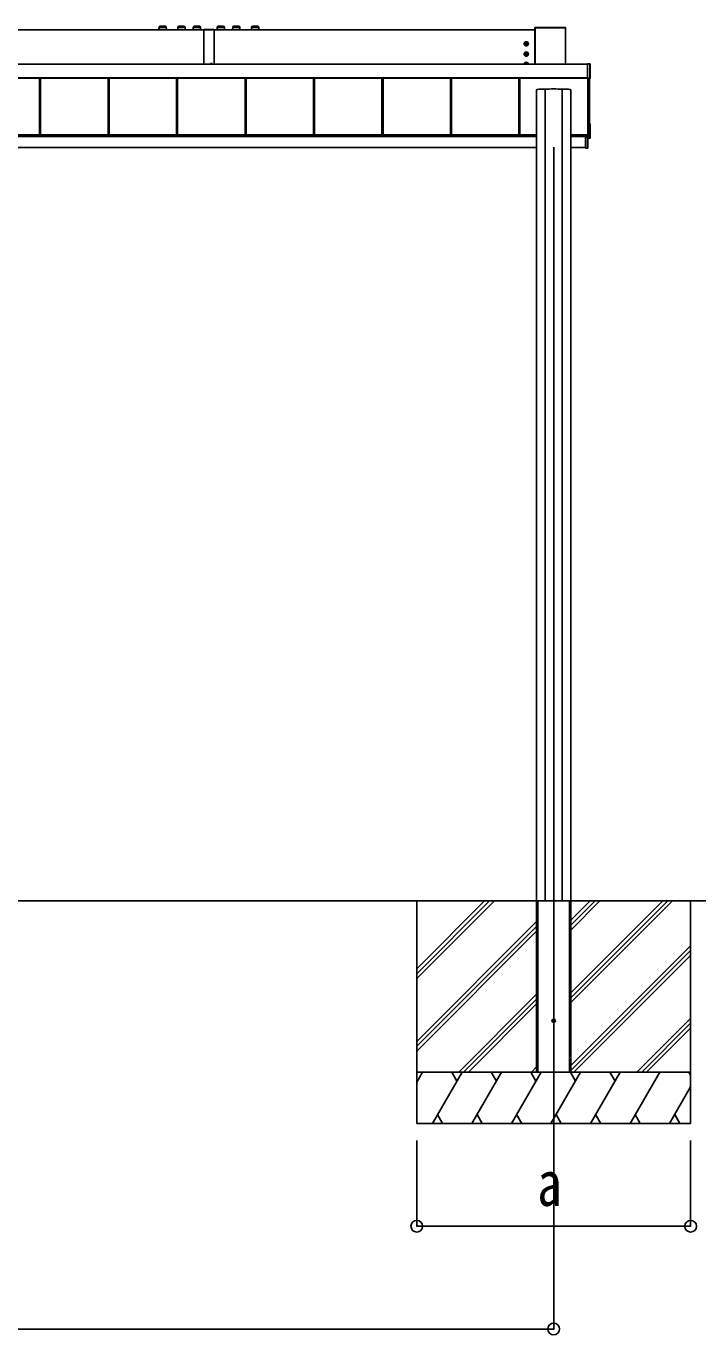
# Model space of a CAD drawing. Units: millimetres, scale not verified. Extents: x -16820 to 16820, y -11880 to 11880.
# Drawn here: x -7156 to -5194, y -9217 to -5396 of the extents above; entities that cross this region are included whole.
import ezdxf
from ezdxf.enums import TextEntityAlignment as Align

# ---------------------------------------------------------------- set-up
doc = ezdxf.new("R2010")
doc.units = ezdxf.units.MM
doc.header["$LTSCALE"] = 60
for name, color, linetype in [('0-3_YKK_12', 2, 'Continuous'), ('0-4_YKK_A1', 4, 'Continuous'), ('0-5_YKK_D', 6, 'Continuous')]:
    doc.layers.add(name, color=color, linetype=linetype)
doc.styles.add('ＭＳ ゴシック', font='')
doc.styles.get('ＭＳ ゴシック').set_extended_font_data('MS Gothic')

msp = doc.modelspace()

# ---------------------------------------------------------------- linework, layer by layer
at = {"layer": '0-3_YKK_12'}
msp.add_line((-5614.92, -5749.33), (-5614.92, -8719.28), dxfattribs=at)
at = {"layer": '0-4_YKK_A1'}
for p, q in [((-6767.49, -5399.1), (-6767.89, -5405.66)), ((-6746.15, -5405.66), (-6746.55, -5399.1)), ((-6712.49, -5399.09), (-6712.89, -5405.65)), ((-6691.15, -5405.65), (-6691.55, -5399.09)), ((-6667.49, -5399.08), (-6667.89, -5405.64)), ((-6646.15, -5405.64), (-6646.55, -5399.08)), ((-6607.02, -5405.53), (-6637.02, -5405.53)), ((-6637.02, -5405.53), (-6637.02, -5507.25)), ((-6607.02, -5405.53), (-6607.02, -5507.25)), ((-6597.49, -5399.07), (-6597.89, -5405.63)), ((-6576.15, -5405.63), (-6576.55, -5399.07)), ((-6552.49, -5399.06), (-6552.89, -5405.62)), ((-6531.15, -5405.62), (-6531.55, -5399.06)), ((-6497.49, -5399.05), (-6497.89, -5405.61)), ((-6476.15, -5405.61), (-6476.55, -5399.05)), ((-5669.92, -5507.25), (-5669.92, -5400.5)), ((-5669.58, -5400.65), (-5669.92, -5400.5)), ((-5669.58, -5507.25), (-5669.58, -5400.65)), ((-5669.42, -5400.01), (-5580.42, -5400.01)), ((-5669.42, -5400.01), (-5669.08, -5400.15)), ((-5669.08, -5400.15), (-5669.08, -5400.63)), ((-5669.08, -5400.63), (-5669.08, -5507.25)), ((-5580.76, -5400.63), (-5669.08, -5400.63)), ((-5580.76, -5400.15), (-5580.42, -5400.01)), ((-5580.76, -5507.25), (-5580.76, -5400.63)), ((-5579.92, -5400.5), (-5580.26, -5400.65)), ((-5580.26, -5400.65), (-5580.26, -5507.25)), ((-5579.92, -5400.5), (-5579.92, -5507.25)), ((-5697.2, -5446.72), (-5697.92, -5446.72)), ((-5692.64, -5448.24), (-5691.92, -5448.24)), ((-5697.2, -5476.7), (-5697.92, -5476.7)), ((-5692.64, -5478.22), (-5691.92, -5478.22)), ((-5516.42, -5507.25), (-9108.92, -5507.25)), ((-5697.92, -5506.83), (-5697.92, -5507.25)), ((-5697.2, -5506.83), (-5697.92, -5506.83)), ((-5508.89, -5506.23), (-5516.42, -5505.75)), ((-5516.42, -5506.24), (-5516.42, -5505.75)), ((-5508.89, -5506.71), (-5516.42, -5506.24)), ((-5508.89, -5547.77), (-5508.89, -5506.71)), ((-5508.42, -5506.73), (-5508.42, -5547.79)), ((-5516.42, -5547.06), (-9108.92, -5547.06)), ((-9108.92, -5547.36), (-5516.42, -5547.36)), ((-5516.42, -5547.36), (-9108.92, -5547.36)), ((-7116.42, -5713.65), (-7116.42, -5547.56)), ((-7113.82, -5713.65), (-7113.82, -5547.56)), ((-7113.42, -5713.65), (-7113.42, -5547.56)), ((-6916.42, -5713.65), (-6916.42, -5547.56)), ((-6913.82, -5713.65), (-6913.82, -5547.56)), ((-6913.42, -5713.65), (-6913.42, -5547.56)), ((-6716.42, -5713.65), (-6716.42, -5547.56)), ((-6713.82, -5713.65), (-6713.82, -5547.56)), ((-6713.42, -5713.65), (-6713.42, -5547.56)), ((-6516.42, -5713.65), (-6516.42, -5547.56)), ((-6513.82, -5713.65), (-6513.82, -5547.56)), ((-6513.42, -5713.65), (-6513.42, -5547.56)), ((-6316.42, -5713.65), (-6316.42, -5547.56)), ((-6313.82, -5713.65), (-6313.82, -5547.56)), ((-6313.42, -5713.65), (-6313.42, -5547.56)), ((-6116.42, -5713.65), (-6116.42, -5547.56)), ((-6113.82, -5713.65), (-6113.82, -5547.56)), ((-6113.42, -5713.65), (-6113.42, -5547.56)), ((-5916.42, -5713.65), (-5916.42, -5547.56)), ((-5913.82, -5713.65), (-5913.82, -5547.56)), ((-5913.42, -5713.65), (-5913.42, -5547.56)), ((-5716.42, -5713.65), (-5716.42, -5547.56)), ((-5713.82, -5713.65), (-5713.82, -5547.56)), ((-5713.42, -5713.65), (-5713.42, -5547.56)), ((-5516.42, -5548.21), (-5508.89, -5547.77)), ((-5508.89, -5548.28), (-5516.42, -5548.73)), ((-5516.42, -5548.93), (-5516.42, -5548.73)), ((-5516.42, -5548.93), (-5515.2, -5548.86)), ((-5516.42, -5548.93), (-5515.2, -5548.86)), ((-5515.2, -5548.86), (-5515.2, -5548.86)), ((-5514.92, -5721.48), (-5514.92, -5548.84)), ((-5508.89, -5548.54), (-5514.6, -5548.89)), ((-5514.6, -5548.84), (-5514.6, -5548.89)), ((-5509.92, -5721.48), (-5509.92, -5548.6)), ((-5508.89, -5548.54), (-5508.89, -5548.28)), ((-5508.42, -5547.79), (-5508.42, -5548.04)), ((-5639.74, -5579.62), (-5639.74, -7950)), ((-5590.11, -5579.62), (-5590.11, -7950)), ((-5564.92, -5581.36), (-5564.92, -7950)), ((-5508.89, -5680.92), (-5509.92, -5680.86)), ((-5509.42, -5681.95), (-5509.92, -5681.92)), ((-5508.42, -5722.48), (-5508.42, -5681.42)), ((-5664.92, -5713.65), (-9112.42, -5713.65)), ((-9110.92, -5715.65), (-5664.92, -5715.65)), ((-5664.92, -5718.52), (-9108.92, -5718.52)), ((-5517.92, -5713.65), (-5564.92, -5713.65)), ((-5564.92, -5715.65), (-5521.92, -5715.65)), ((-5521.92, -5718.52), (-5564.92, -5718.52)), ((-5516.92, -5713.94), (-5521.92, -5713.93)), ((-5521.92, -5718.22), (-5521.92, -5713.93)), ((-5521.92, -5718.22), (-5521.92, -5718.42)), ((-5516.2, -5718.24), (-5521.92, -5718.22)), ((-5521.92, -5718.72), (-5515.72, -5718.74)), ((-5518.68, -5713.94), (-5517.92, -5713.94)), ((-5517.92, -5713.65), (-5517.92, -5713.94)), ((-5517.92, -5713.94), (-5517.92, -5713.94)), ((-5516.92, -5713.94), (-5516.92, -5713.4)), ((-5516.2, -5715.65), (-5516.2, -5718.24)), ((-5516.2, -5715.65), (-5515.92, -5715.65)), ((-5516.2, -5718.24), (-5515.92, -5718.24)), ((-5515.92, -5718.24), (-5515.92, -5715.65)), ((-5515.92, -5718.25), (-5515.92, -5718.24)), ((-5515.72, -5718.44), (-5515.72, -5715.45)), ((-5515.72, -5718.44), (-5515.72, -5718.44)), ((-5515.7, -5713.4), (-5515.7, -5715.15)), ((-5515.7, -5715.15), (-5515.42, -5715.15)), ((-5515.7, -5718.74), (-5515.42, -5718.74)), ((-5515.42, -5715.15), (-5515.42, -5713.4)), ((-5515.42, -5718.74), (-5515.42, -5715.15)), ((-5515.42, -5751.82), (-5515.42, -5718.74)), ((-5515.42, -5722.43), (-5515.22, -5722.41)), ((-5515.42, -5723.13), (-5515.22, -5723.11)), ((-5515.42, -5723.64), (-5508.89, -5723.23)), ((-5515.42, -5723.64), (-5508.89, -5723.23)), ((-5515.2, -5723.42), (-5515.42, -5723.44)), ((-5515.22, -5723.11), (-5515.22, -5722.41)), ((-5514.92, -5721.48), (-5514.92, -5722.34)), ((-5509.42, -5722.01), (-5514.92, -5722.34)), ((-5514.92, -5722.34), (-5514.92, -5723.02)), ((-5514.92, -5723.07), (-5514.92, -5723.02)), ((-5508.89, -5722.97), (-5514.6, -5723.32)), ((-5514.6, -5723.32), (-5514.6, -5723.37)), ((-5514.42, -5721.98), (-5510.42, -5721.98)), ((-5508.89, -5723.23), (-5508.89, -5722.97)), ((-5508.89, -5723.23), (-5508.89, -5723.23)), ((-5508.42, -5722.48), (-5508.42, -5722.73)), ((-9108.92, -5750), (-5665.77, -5750)), ((-5665.92, -5752.18), (-5665.79, -5750)), ((-5665.77, -5750), (-5665.29, -5750)), ((-5665.29, -5750), (-5665.42, -5752.18)), ((-5664.92, -5750), (-5665.29, -5750)), ((-5564.55, -5750), (-5564.92, -5750)), ((-5564.92, -5752.18), (-5564.42, -5752.18)), ((-5564.42, -5752.5), (-5564.92, -5752.5)), ((-5564.55, -5750), (-5564.07, -5750)), ((-5564.42, -5752.18), (-5564.55, -5750)), ((-5564.42, -5752.5), (-5564.42, -5752.18)), ((-5564.22, -5752.5), (-5564.42, -5752.5)), ((-5564.07, -5750), (-5521.92, -5750)), ((-5564.05, -5750), (-5563.92, -5752.18)), ((-5521.92, -5752.5), (-5515.7, -5752.12)), ((-5521.92, -5752.2), (-5521.92, -5752.5)), ((-5515.42, -5751.82), (-5515.7, -5751.82)), ((-4945.98, -7950), (-13253.69, -7950)), ((-6014.83, -7950), (-6014.83, -8600)), ((-6014.83, -8176.63), (-5788.2, -7950)), ((-6014.83, -8148.35), (-5816.49, -7950)), ((-6014.83, -8162.49), (-5802.4, -7950.06)), ((-5664.83, -7950), (-5664.83, -8450)), ((-5664.83, -7950), (-5664.83, -8450)), ((-5662.33, -7950), (-5662.33, -8450)), ((-5660.83, -7950), (-5660.83, -8450)), ((-5568.83, -7950), (-5568.83, -8450)), ((-5567.33, -7950), (-5567.33, -8450)), ((-5565.22, -7950), (-5564.92, -7950)), ((-5564.83, -7950), (-5564.83, -8450)), ((-5564.83, -7950), (-5564.83, -8450)), ((-5564.83, -8035), (-5479.84, -7950)), ((-5564.83, -8020.86), (-5493.98, -7950)), ((-5564.83, -8006.71), (-5508.12, -7950)), ((-5564.83, -8247.13), (-5267.74, -7950.04)), ((-5564.83, -8232.99), (-5281.88, -7950.04)), ((-5564.83, -8218.85), (-5296.03, -7950.04)), ((-5214.83, -7950), (-5214.83, -8600)), ((-6014.83, -8360.48), (-5664.83, -8010.48)), ((-6014.83, -8374.62), (-5664.83, -8024.62)), ((-6014.83, -8388.76), (-5664.83, -8038.76)), ((-5564.83, -8430.98), (-5214.83, -8080.98)), ((-5564.83, -8445.12), (-5214.83, -8095.12)), ((-5555.57, -8450), (-5214.83, -8109.26)), ((-5892.23, -8450), (-5664.83, -8222.61)), ((-5878.08, -8450), (-5664.83, -8236.75)), ((-5863.94, -8450), (-5664.83, -8250.9)), ((-5371.73, -8450), (-5214.83, -8293.11)), ((-5357.58, -8450), (-5214.83, -8307.25)), ((-5343.44, -8450), (-5214.83, -8321.39)), ((-5680.09, -8450), (-5664.83, -8434.74)), ((-5214.83, -8450), (-6014.83, -8450)), ((-6014.83, -8478.94), (-5998.13, -8450)), ((-5214.83, -8450), (-6014.83, -8450)), ((-6013.13, -8475.98), (-6014.83, -8473.02)), ((-5969.26, -8600), (-5882.66, -8450)), ((-5897.66, -8475.98), (-5912.66, -8450)), ((-5853.79, -8600), (-5767.19, -8450)), ((-5782.19, -8475.98), (-5797.19, -8450)), ((-5738.32, -8600), (-5651.72, -8450)), ((-5666.72, -8475.98), (-5681.72, -8450)), ((-5664.83, -8450), (-5564.83, -8450)), ((-5622.85, -8600), (-5536.25, -8450)), ((-5551.25, -8475.98), (-5566.25, -8450)), ((-5507.38, -8600), (-5420.78, -8450)), ((-5435.78, -8475.98), (-5450.78, -8450)), ((-5391.91, -8600), (-5305.3, -8450)), ((-5214.83, -8458.66), (-5219.84, -8450)), ((-5276.44, -8600), (-5214.83, -8493.3)), ((-5954.26, -8574.02), (-5939.26, -8600)), ((-5838.79, -8574.02), (-5823.79, -8600)), ((-5723.32, -8574.02), (-5708.32, -8600)), ((-5607.85, -8574.02), (-5592.85, -8600)), ((-5492.38, -8574.02), (-5477.38, -8600)), ((-5376.91, -8574.02), (-5361.91, -8600)), ((-5261.44, -8574.02), (-5246.44, -8600)), ((-6014.83, -8600), (-5214.83, -8600))]:
    msp.add_line(p, q, dxfattribs=at)
for points in [[(-12022.02, -5406.51), (-6222.02, -5406.51), (-5669.92, -5406.51)], [(-6768.78, -5405.92), (-6768.89, -5406.09), (-6768.91, -5406.24)], [(-6768.43, -5405.77), (-6768.38, -5405.74), (-6768.02, -5405.67), (-6767.3, -5405.61), (-6766.25, -5405.55), (-6764.9, -5405.49), (-6763.31, -5405.45), (-6761.5, -5405.41), (-6759.56, -5405.39), (-6757.53, -5405.38), (-6755.49, -5405.38), (-6753.5, -5405.4), (-6751.62, -5405.43), (-6749.91, -5405.47), (-6748.43, -5405.51), (-6747.23, -5405.57), (-6746.34, -5405.64), (-6745.8, -5405.71), (-6745.63, -5405.75)], [(-6713.78, -5405.91), (-6713.89, -5406.08), (-6713.91, -5406.24)], [(-6713.43, -5405.76), (-6713.38, -5405.74), (-6713.02, -5405.66), (-6712.3, -5405.6), (-6711.25, -5405.54), (-6709.9, -5405.48), (-6708.31, -5405.44), (-6706.5, -5405.4), (-6704.56, -5405.38), (-6702.53, -5405.37), (-6700.49, -5405.37), (-6698.5, -5405.39), (-6696.62, -5405.42), (-6694.91, -5405.46), (-6693.43, -5405.51), (-6692.23, -5405.56), (-6691.34, -5405.63), (-6690.8, -5405.7), (-6690.63, -5405.74)], [(-6668.78, -5405.91), (-6668.89, -5406.07), (-6668.91, -5406.23)], [(-6668.43, -5405.76), (-6668.38, -5405.73), (-6668.02, -5405.66), (-6667.3, -5405.59), (-6666.25, -5405.53), (-6664.9, -5405.47), (-6663.31, -5405.43), (-6661.5, -5405.4), (-6659.56, -5405.37), (-6657.53, -5405.36), (-6655.49, -5405.37), (-6653.5, -5405.38), (-6651.62, -5405.41), (-6649.91, -5405.45), (-6648.43, -5405.5), (-6647.23, -5405.56), (-6646.34, -5405.62), (-6645.8, -5405.69), (-6645.63, -5405.74)], [(-6598.63, -5405.79), (-6598.69, -5405.81), (-6598.81, -5405.93)], [(-6598.4, -5405.72), (-6598.24, -5405.68), (-6597.7, -5405.61), (-6596.81, -5405.55), (-6595.61, -5405.49), (-6594.13, -5405.44), (-6592.43, -5405.4), (-6590.55, -5405.37), (-6588.55, -5405.35), (-6586.51, -5405.35), (-6584.48, -5405.36), (-6582.54, -5405.38), (-6580.74, -5405.42), (-6579.14, -5405.46), (-6577.79, -5405.51), (-6576.74, -5405.57), (-6576.02, -5405.64), (-6575.66, -5405.71), (-6575.65, -5405.72)], [(-6553.63, -5405.78), (-6553.69, -5405.81), (-6553.81, -5405.92)], [(-6553.4, -5405.72), (-6553.24, -5405.67), (-6552.7, -5405.6), (-6551.81, -5405.54), (-6550.61, -5405.48), (-6549.13, -5405.43), (-6547.43, -5405.39), (-6545.55, -5405.36), (-6543.55, -5405.35), (-6541.51, -5405.34), (-6539.48, -5405.35), (-6537.54, -5405.37), (-6535.74, -5405.41), (-6534.14, -5405.45), (-6532.79, -5405.51), (-6531.74, -5405.57), (-6531.02, -5405.63), (-6530.66, -5405.7), (-6530.65, -5405.71)], [(-6498.63, -5405.77), (-6498.69, -5405.8), (-6498.81, -5405.91)], [(-6498.4, -5405.71), (-6498.24, -5405.66), (-6497.7, -5405.59), (-6496.81, -5405.53), (-6495.61, -5405.47), (-6494.13, -5405.42), (-6492.43, -5405.38), (-6490.55, -5405.35), (-6488.55, -5405.34), (-6486.51, -5405.33), (-6484.48, -5405.34), (-6482.54, -5405.36), (-6480.74, -5405.4), (-6479.14, -5405.44), (-6477.79, -5405.5), (-6476.74, -5405.56), (-6476.02, -5405.62), (-6475.66, -5405.69), (-6475.65, -5405.7)], [(-5669.08, -5400.15), (-5580.76, -5400.15), (-5580.76, -5400.63)], [(-5697.92, -5446.72), (-5697.92, -5448.24), (-5697.2, -5448.24)], [(-5694.16, -5445.2), (-5694.16, -5444.48), (-5695.68, -5444.48), (-5695.68, -5445.2)], [(-5695.68, -5449.76), (-5695.68, -5450.48), (-5694.16, -5450.48), (-5694.16, -5449.76)], [(-5691.92, -5448.24), (-5691.92, -5446.72), (-5692.64, -5446.72)], [(-5694.92, -5501.81), (-5699.92, -5504.7), (-5699.92, -5507.25)], [(-5697.92, -5476.7), (-5697.92, -5478.22), (-5697.2, -5478.22)], [(-5694.16, -5475.18), (-5694.16, -5474.46), (-5695.68, -5474.46), (-5695.68, -5475.18)], [(-5695.68, -5479.74), (-5695.68, -5480.46), (-5694.16, -5480.46), (-5694.16, -5479.74)], [(-5689.92, -5507.25), (-5689.92, -5504.7), (-5694.92, -5501.81)], [(-5691.92, -5478.22), (-5691.92, -5476.7), (-5692.64, -5476.7)], [(-5694.16, -5505.31), (-5694.16, -5504.59), (-5695.68, -5504.59), (-5695.68, -5505.31)], [(-5691.92, -5507.25), (-5691.92, -5506.83), (-5692.64, -5506.83)], [(-5516.42, -5548.73), (-5516.42, -5548.21), (-5516.42, -5506.24)], [(-5664.92, -5581.36), (-5664.92, -7950), (-5664.62, -7950), (-5565.22, -7950)], [(-5509.42, -5722.01), (-5509.42, -5681.89), (-5509.92, -5681.86)], [(-5515.22, -5713.4), (-5524.92, -5713.4), (-5524.92, -5713.65)], [(-5515.74, -5718.44), (-5521.92, -5718.42), (-5521.92, -5718.72), (-5521.92, -5752.2)], [(-5515.7, -5718.74), (-5515.7, -5751.82), (-5521.92, -5752.2)], [(-5515.72, -5718.44), (-5515.72, -5718.44), (-5515.73, -5718.44)], [(-5664.92, -5752.5), (-5665.42, -5752.5), (-5665.62, -5752.5)], [(-5665.42, -5752.5), (-5665.42, -5752.18), (-5664.92, -5752.18)]]:
    msp.add_lwpolyline(points, dxfattribs=at)
for points in [[(-5694.92, -5441.71), (-5699.92, -5444.6), (-5699.92, -5450.37), (-5694.92, -5453.26), (-5689.92, -5450.37), (-5689.92, -5444.6)], [(-5694.92, -5471.69), (-5699.92, -5474.58), (-5699.92, -5480.35), (-5694.92, -5483.24), (-5689.92, -5480.35), (-5689.92, -5474.58)]]:
    msp.add_lwpolyline(points, close=True, dxfattribs=at)
for centre, radius in [((-5694.92, -5447.48), 6.25), ((-5694.92, -5447.48), 5), ((-5694.92, -5477.46), 6.25), ((-5694.92, -5477.46), 5), ((-5614.83, -8300), 5)]:
    msp.add_circle(centre, radius, dxfattribs=at)
for centre, radius, start, end in [((-6757.01, -5516.29), 117.66, 84.90158, 95.11399), ((-6756.98, -5631.33), 225.52, 87.35048, 92.66936), ((-6764.29, -5399.38), 3.19, 87.13132, 174.52543), ((-6757.13, -5522.98), 126.97, 86.70011, 93.04891), ((-6749.69, -5399.37), 3.15, 1.62446, 87.11785), ((-6745.55, -5406.2), 0.411, 20.47829, 64.60156), ((-6702.01, -5516.28), 117.66, 84.90158, 95.11399), ((-6701.98, -5631.32), 225.52, 87.35048, 92.66936), ((-6709.29, -5399.37), 3.19, 87.13132, 174.52543), ((-6702.13, -5522.97), 126.97, 86.70011, 93.04891), ((-6694.69, -5399.36), 3.15, 1.62446, 87.11785), ((-6690.55, -5406.19), 0.411, 20.47829, 64.60156), ((-6657.01, -5516.27), 117.66, 84.90158, 95.11399), ((-6656.98, -5631.31), 225.52, 87.35048, 92.66936), ((-6664.29, -5399.37), 3.19, 87.13132, 174.52543), ((-6657.13, -5522.96), 126.97, 86.70011, 93.04891), ((-6649.69, -5399.35), 3.15, 1.62446, 87.11785), ((-6645.55, -5406.18), 0.411, 20.47829, 64.60156), ((-6594.33, -5399.35), 3.17, 88.97586, 178.25115), ((-6587, -5516.27), 117.67, 84.90628, 95.11784), ((-6586.98, -5631.3), 225.52, 87.35048, 92.66936), ((-6587.03, -5524.64), 128.66, 86.8506, 93.10193), ((-6579.68, -5399.31), 3.12, 4.87454, 87.70975), ((-6575.58, -5406.18), 0.432, 23.70801, 71.33999), ((-6549.33, -5399.34), 3.17, 88.97586, 178.25115), ((-6542, -5516.26), 117.67, 84.90628, 95.11784), ((-6541.98, -5631.29), 225.52, 87.35048, 92.66936), ((-6542.03, -5524.63), 128.66, 86.8506, 93.10193), ((-6534.68, -5399.3), 3.12, 4.87454, 87.70975), ((-6530.58, -5406.17), 0.432, 23.70801, 71.33999), ((-6494.33, -5399.33), 3.17, 88.97586, 178.25115), ((-6487, -5516.25), 117.67, 84.90628, 95.11784), ((-6486.98, -5631.28), 225.52, 87.35048, 92.66936), ((-6487.03, -5524.62), 128.66, 86.8506, 93.10193), ((-6479.68, -5399.29), 3.12, 4.87454, 87.70975), ((-6475.58, -5406.16), 0.432, 23.70801, 71.33999), ((-5669.08, -5400.65), 0.5, 90.15046, 179.81463), ((-5669.2, -5404.75), 4.12, 88.40447, 95.35624), ((-5580.76, -5400.65), 0.5, 0.18537, 89.84954), ((-5580.64, -5404.75), 4.12, 84.64376, 91.59553), ((-5694.92, -5447.48), 5.58, 153.74848, 206.25152), ((-5694.92, -5447.48), 5.58, 93.74848, 146.25152), ((-5694.92, -5447.48), 5.58, 213.74848, 266.25152), ((-5697.2, -5445.2), 1.52, 270, 0), ((-5697.2, -5449.76), 1.52, 0, 90), ((-5694.92, -5447.48), 5.58, 33.74848, 86.25152), ((-5694.92, -5447.48), 5.58, 273.74848, 326.25152), ((-5692.64, -5445.2), 1.52, 180, 270), ((-5692.64, -5449.76), 1.52, 90, 180), ((-5694.92, -5447.48), 5.58, 333.74848, 26.25152), ((-5694.92, -5507.59), 6.25, 3.13115, 176.86885), ((-5694.92, -5477.46), 5.58, 153.74848, 206.25152), ((-5694.92, -5477.46), 5.58, 93.74848, 146.25152), ((-5694.92, -5477.46), 5.58, 213.74848, 266.25152), ((-5694.92, -5507.59), 5.58, 93.74848, 146.25152), ((-5697.2, -5475.18), 1.52, 270, 0), ((-5697.2, -5479.74), 1.52, 0, 90), ((-5694.92, -5477.46), 5.58, 33.74848, 86.25152), ((-5694.92, -5477.46), 5.58, 273.74848, 326.25152), ((-5694.92, -5507.59), 5.58, 33.74848, 86.25152), ((-5692.64, -5475.18), 1.52, 180, 270), ((-5692.64, -5479.74), 1.52, 90, 180), ((-5694.92, -5477.46), 5.58, 333.74848, 26.25152), ((-6615.02, -5507.03), 3, 355.77913, 184.22087), ((-5694.92, -5507.59), 5.58, 153.74848, 176.48929), ((-5694.92, -5507.59), 5, 3.91504, 176.08496), ((-5697.2, -5505.31), 1.52, 270, 0), ((-5692.64, -5505.31), 1.52, 180, 270), ((-5694.92, -5507.59), 5.58, 3.51071, 26.25152), ((-5508.92, -5506.73), 0.5, 0, 86.3803), ((-5510.87, -5506.47), 1.99, 352.9418, 6.81012), ((-5508.78, -5510.01), 3.31, 83.7994, 91.95129), ((-5514.71, -5550.49), 1.65, 88.34878, 92.66982), ((-5514.62, -5548.59), 0.3, 237.70555, 273.49966), ((-5514.62, -5548.54), 0.3, 249.747, 273.49842), ((-5508.78, -5551.07), 3.31, 83.7994, 91.95129), ((-5511.13, -5548.03), 2.26, 353.44064, 6.55936), ((-5508.92, -5547.79), 0.5, 273.48119, 359.98396), ((-5508.92, -5548.04), 0.5, 273.48119, 359.98396), ((-5508.92, -5681.42), 0.5, 0.01604, 86.51881), ((-5516.13, -5720.23), 1.98, 83.79926, 91.95127), ((-5515.74, -5718.74), 0.3, 87.77338, 89.77816), ((-5515.74, -5718.58), 0.141, 85.77463, 89.9759), ((-5516.97, -5718.66), 1.25, 356.45735, 10.27369), ((-5516.93, -5718.61), 1.21, 354.17006, 8.37745), ((-5517.05, -5715.22), 1.35, 350.09675, 2.91202), ((-5515.72, -5715.15), 0.3, 269.98255, 359.98254), ((-5515.72, -5718.74), 0.3, 0, 89.87763), ((-5516.92, -5718.66), 1.22, 356.27163, 10.47203), ((-5515.22, -5713.1), 0.3, 269.98255, 359.98254), ((-5554.95, -5725.62), 39.81, 3.16075, 3.6073), ((-5514.42, -5721.48), 0.5, 180.01746, 270.01745), ((-5514.62, -5723.02), 0.3, 180.0189, 273.51595), ((-5514.62, -5723.07), 0.3, 180.0189, 273.51595), ((-5510.42, -5721.48), 0.5, 269.98255, 359.98254), ((-5508.92, -5722.48), 0.5, 273.48119, 359.98396), ((-5508.92, -5722.73), 0.5, 273.6197, 0), ((-5508.92, -5722.73), 0.5, 273.48119, 359.98396), ((-5665.62, -5752.2), 0.3, 176.5, 270), ((-5564.22, -5752.2), 0.3, 270, 3.5), ((-5515.72, -5751.82), 0.3, 273.5, 0), ((-5516.93, -5751.97), 1.24, 353.06854, 6.93146)]:
    msp.add_arc(centre, radius, start, end, dxfattribs=at)
for centre, major_axis, ratio, start_param, end_param in [((-5669.42, -5400.51), (0.382, -0.325), 0.996231, 2.2770247, 3.8440941), ((-5580.42, -5400.51), (0.382, 0.325), 0.996231, 5.5806839, 7.1477533), ((-5515.2, -5548.88), (0.6, 0.037), 0.034769, 0.7749476, 1.5686685), ((-5515.2, -5548.88), (0.6, 0.037), 0.034769, 6.2810574, 7.0581329), ((-5614.92, -5581.36), (50, 0), 0.04, 6.2831853, 9.424778), ((-5515.7, -5715.65), (-0.301, 0.4), 0.997782, 5.6362522, 7.2070486), ((-5516.22, -5718.24), (-0.001, 0.2), 0.09157, 4.6769241, 4.7117655), ((-5515.72, -5718.24), (0.482, 0.007), 0.414889, 3.1353871, 4.6694768), ((-5515.72, -5715.65), (-0.108, 0.169), 0.994155, 5.7105836, 7.28138), ((-5515.72, -5718.24), (0.145, 0.15), 0.921201, 2.3804184, 3.9145081), ((-5515.7, -5718.24), (-0.301, 0.4), 0.997782, 2.4579529, 2.4946596), ((-5515.22, -5722.4), (0.3, 0.018), 0.034769, 4.7102611, 6.2810574), ((-5515.22, -5723.1), (0.3, 0.037), 0.034385, 4.7081804, 6.2789767), ((-5515.2, -5723.4), (0.6, 0.037), 0.034769, 4.7102611, 6.2810574), ((-5665.42, -5752.2), (0.5, -0.018), 0.036539, 1.5736281, 3.1406975), ((-5564.42, -5752.2), (0.5, 0.018), 0.036539, 0.0008951, 1.5679645)]:
    msp.add_ellipse(centre, major_axis=major_axis, ratio=ratio, start_param=start_param, end_param=end_param, dxfattribs=at)
at = {"layer": '0-5_YKK_D'}
for p, q in [((-6014.83, -8650), (-6014.83, -8901)), ((-5614.93, -8650), (-5614.93, -9201)), ((-5214.83, -8650), (-5214.83, -8901)), ((-6014.83, -8900), (-5214.83, -8900)), ((-12614.93, -9200), (-5614.93, -9200))]:
    msp.add_line(p, q, dxfattribs=at)
for centre in [(-6014.83, -8900), (-5214.83, -8900), (-5614.93, -9200)]:
    msp.add_circle(centre, 17, dxfattribs=at)

# ---------------------------------------------------------------- texts
at = {"layer": '0-5_YKK_D', "style": 'ＭＳ ゴシック', "width": 0.8}
msp.add_text('a', height=132, dxfattribs=at).set_placement((-5662.83, -8880), align=Align.BOTTOM_LEFT)

doc.saveas('drawing.dxf')
